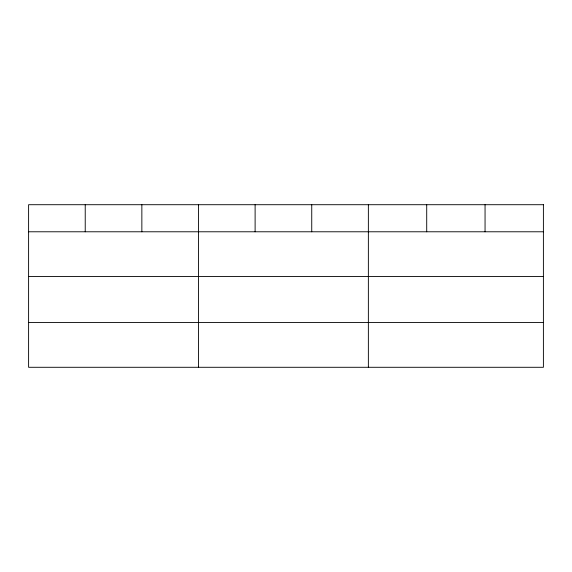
<?xml version="1.0" encoding="UTF-8"?>
<svg xmlns="http://www.w3.org/2000/svg" width="572" height="572" viewBox="0 0 572 572"><rect width="100%" height="100%" fill="white"/><g stroke="black" fill="none" stroke-linecap="round" stroke-linejoin="round"><path stroke-width="0.86" d="M28.6 231.782L543.4 231.782M28.6 276.498L543.4 276.498M28.6 322.565L543.4 322.565M485.056 204.712L485.056 231.782M426.712 204.712L426.712 231.782M368.368 204.712L368.368 367.288M311.74 204.712L311.74 231.782M255.112 204.712L255.112 231.782M198.484 204.712L198.484 367.288M141.856 204.712L141.856 231.782M85.228 204.712L85.228 231.782M543.4 204.712L28.6 204.712L28.6 367.288L543.4 367.288L543.4 204.712"/></g></svg>
